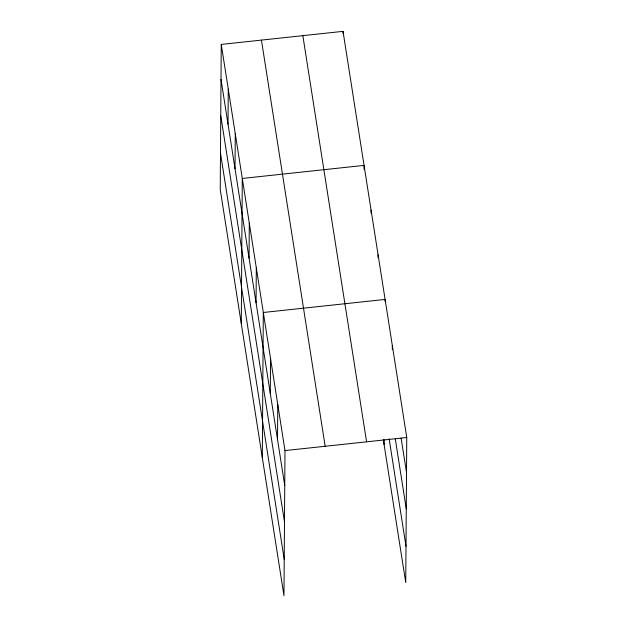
<?xml version="1.0" encoding="UTF-8"?>
<svg xmlns="http://www.w3.org/2000/svg" width="627" height="627" viewBox="0 0 627 627"><rect width="100%" height="100%" fill="white"/><g stroke="black" fill="none" stroke-linecap="round" stroke-linejoin="round"><path stroke-width="0.94" d="M221.253 44.415L220.242 189.479L283.976 595.65L284.987 450.586L221.253 44.415L343.024 31.35L406.758 437.521L405.747 582.585L383.332 439.731M228.016 124.099L228.267 89.097M235.031 168.773L235.274 133.77M241.277 323.516L242.288 178.452L364.06 165.387L364.028 169.274M249.052 258.136L249.295 223.126M256.067 302.81L256.31 267.807M262.305 457.553L263.316 312.489L385.088 299.424L385.072 301.368M270.3 393.521L270.543 358.519M277.518 439.558L277.769 404.548M343.008 33.294L343.024 31.35M371.043 212.984L371.066 210.061M378.057 257.658L378.081 254.742M384.077 444.488L384.108 439.707M392.283 349.341L392.314 345.453M284.987 450.586L406.758 437.521M401.1 437.999L406.515 472.523M395.276 438.837L406.265 508.842M389.148 438.853L405.998 546.266M302.841 35.661L366.576 441.831M261.435 40.104L325.17 446.275M221.01 79.417L284.744 485.588M220.759 115.736L284.493 521.907M220.492 153.16L284.227 559.331"/></g></svg>
